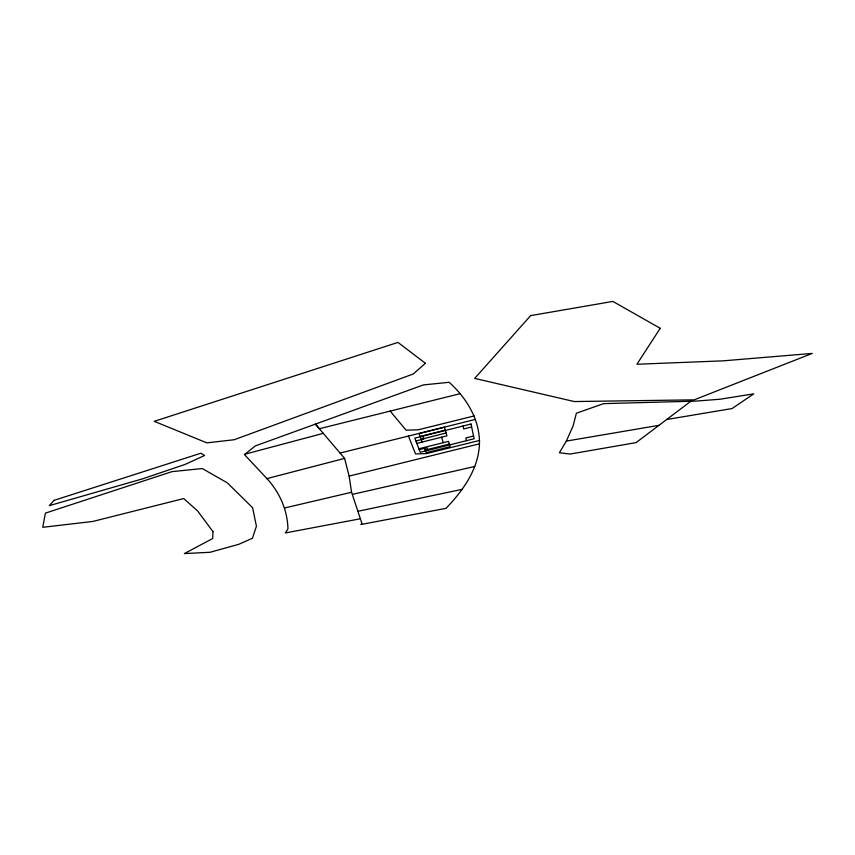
<?xml version="1.0" encoding="UTF-8"?>
<svg xmlns="http://www.w3.org/2000/svg" width="855" height="855" viewBox="0 0 855 855"><rect width="100%" height="100%" fill="white"/><g stroke="black" fill="none" stroke-linecap="round" stroke-linejoin="round"><path stroke-width="1.28" d="M460.097 393.685L319.353 428.729L315.42 424.101L344.597 458.408L349.129 476.096L351.576 492.266L361.9 523.388L360.896 524.532L446.032 508.33C462.972 490.749 478.533 469.096 479.473 443.809C479.89 419.581 466.584 398.088 449.174 382.281L423.364 384.932L255.292 445.936L244.445 454.582L265.21 476.748C278.805 490.749 287.472 509.174 287.953 528.828L285.367 532.943L360.436 518.761M690.851 401.252L636.088 442.612L570.135 454.048L559.394 452.765L566.341 441.084L573.085 425.972L576.377 413.232L603.545 403.646L695.307 401.134L719.899 399.242L753.747 393.856L732.094 408.551L666.654 419.516M244.936 454.187L323.297 433.346M266.76 478.65L344.597 458.408M420.136 436.456L445.284 430.129M421.184 439.278L446.128 433.004M415.893 440.988L423.802 438.989L422.776 436.146M471.639 426.966L463.699 428.964L463.004 426.036M416.823 443.403L446.951 435.836L444.44 427.201L419.078 433.592L422.21 442.046M418.907 448.79L448.554 441.351L450.104 446.695L426.143 452.712L424.208 447.464M419.239 449.655L426.955 447.71L427.917 450.371M473.563 436.007L465.825 437.952L466.477 440.688M425.181 450.104L449.335 444.044M474.215 415.925L418.287 429.776L406.072 430.193L390.179 411.095M340.044 453.054L475.391 419.42M479.559 440.443L426.474 453.599L415.551 453.92L408.434 436.061M349.129 476.096L479.473 443.809M284.565 507.988L351.576 492.266M352.677 494.329L474.771 466.477M358.053 511.258L462.074 489.381M566.341 441.084L658.97 425.33M441.554 437.183L443.243 442.687M212.981 531.639L212.692 538.511L184.37 553.58L210.116 552.266L238.823 544.293L252.471 538.255L256.425 526.178L252.599 507.731L227.312 482.84L202.282 468.54L171.941 471.65L45.411 513.128L42.75 527.3L92.832 521.454L183.739 498.561L197.601 510.948L212.981 531.639M660.22 328.299L636.922 364.251L723.191 360.842L812.25 353.414L694.164 399.851L574.304 401.551L474.685 378.402L530.666 315.613L612.885 301.42L660.22 328.299M54.047 500.357L49.259 505.658L142.892 478.747L185.14 464.393L204.569 455.512L200.936 453.214L54.047 500.357M425.395 363.279L413.307 373.966L234.185 439.737L206.857 442.869L154.253 421.333L397.981 342.406L425.395 363.279M471.009 424.016L414.793 438.155L420.265 452.284L474.151 438.765L471.009 424.016"/></g></svg>
